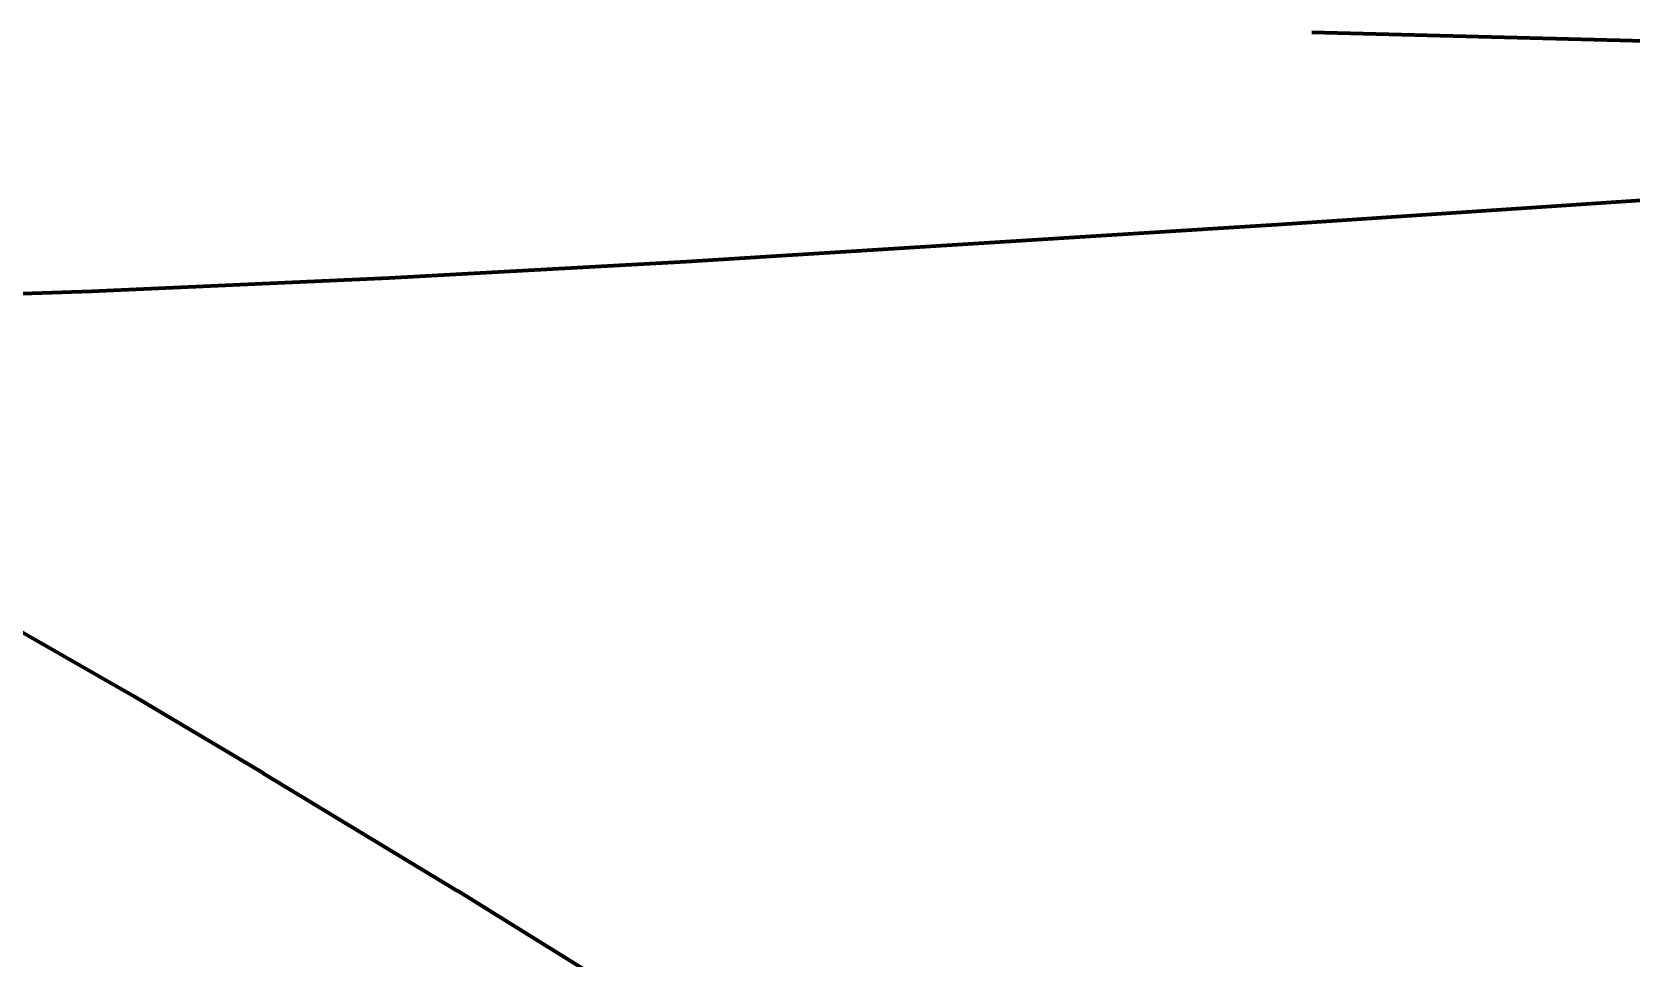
# Model space of a CAD drawing. Header units: millimetres. Extents: x 4307 to 31003, y 2809 to 20009.
# Drawn here: x 7297.8 to 7376.8, y 7493.5 to 7539.3 of the extents above; entities that cross this region are included whole.
import ezdxf

# ---------------------------------------------------------------- set-up
doc = ezdxf.new("R2010")
doc.units = ezdxf.units.MM
doc.layers.add('ProfileEdges', color=7, linetype='Continuous')

msp = doc.modelspace()

# ---------------------------------------------------------------- linework, layer by layer
at = {"layer": 'ProfileEdges', "lineweight": 211}
for p, q in [((7361.066, 7539.264), (7386.793, 7538.584)), ((7388.673, 7531.712), (7359.343, 7529.742)), ((7359.343, 7529.742), (7330.144, 7527.91)), ((7330.144, 7527.91), (7315.47, 7527.112)), ((7315.47, 7527.112), (7300.766, 7526.454)), ((7300.766, 7526.454), (7286.022, 7525.967)), ((7302.877, 7506.454), (7294.785, 7511.073)), ((7309.24, 7502.669), (7302.877, 7506.454)), ((7309.24, 7502.669), (7318.858, 7496.851)), ((7322.216, 7494.763), (7318.858, 7496.851)), ((7331.76, 7488.851), (7322.216, 7494.763))]:
    msp.add_line(p, q, dxfattribs=at)

doc.saveas('drawing.dxf')
